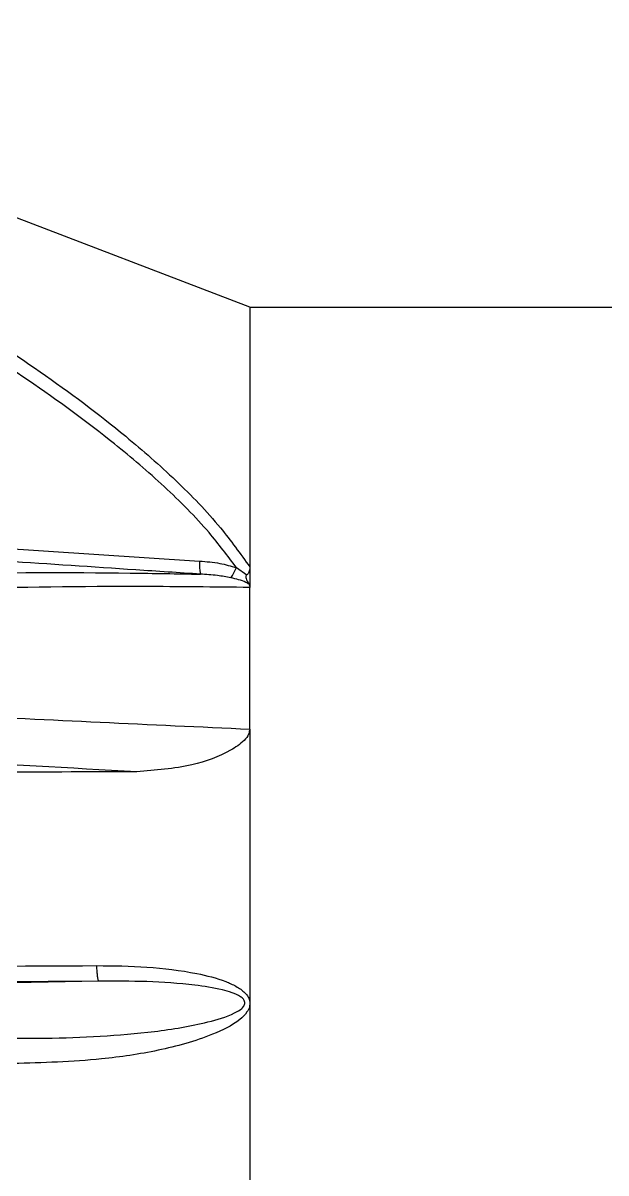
# Model space of a CAD drawing. Extents: x 8 to 113, y 1 to 87.
# Drawn here: x 70.107 to 71.722, y 36.967 to 40.155 of the extents above; entities that cross this region are included whole.
import ezdxf

# ---------------------------------------------------------------- set-up
doc = ezdxf.new("R2010")
doc.units = 0
doc.header["$MEASUREMENT"] = 0
doc.layers.add('OBJECT', color=7, linetype='CONTINUOUS')

msp = doc.modelspace()

# ---------------------------------------------------------------- linework, layer by layer
at = {"layer": 'OBJECT'}
for p, q in [((70.7354, 39.3671), (69.1612, 39.9711)), ((70.7354, 39.3671), (70.7354, 38.647)), ((70.7354, 39.3671), (73.3074, 39.3671)), ((70.6984, 38.6451), (70.7274, 38.6252)), ((70.7354, 38.647), (70.7354, 38.5902)), ((70.7354, 38.1976), (70.7354, 38.5902)), ((70.7354, 38.1976), (70.7354, 37.4409)), ((70.3173, 37.4989), (68.3481, 37.4599)), ((70.3173, 37.4989), (68.4453, 37.4889)), ((70.7354, 37.4409), (70.7354, 37.4335)), ((70.7354, 37.4335), (70.7354, 36.838))]:
    msp.add_line(p, q, dxfattribs=at)
at = {"layer": 'OBJECT', "flags": 128}
msp.add_lwpolyline([(68.4687, 38.8039), (69.7446, 38.7198), (70.5965, 38.6635)], dxfattribs=at)
at = {"layer": 'OBJECT'}
for centre, radius, start, end in [((70.719, 38.6525), 0.123, 174.8577, 191.9565), ((70.5585, 38.7038), 0.1518, 325.1165, 337.2382)]:
    msp.add_arc(centre, radius, start, end, dxfattribs=at)
for points, knots in [([(68.3579, 40.1546), (68.5032, 40.0869), (68.794, 39.9514), (69.2227, 39.7376), (69.5921, 39.5379), (69.9034, 39.3552), (70.1568, 39.1906), (70.3663, 39.034), (70.5321, 38.8884), (70.6489, 38.7678), (70.7092, 38.6836), (70.7354, 38.647)], [0, 0, 0, 0, 0.165243, 0.3305, 0.495665, 0.602019, 0.708404, 0.814573, 0.881575, 0.948512, 1, 1, 1, 1]), ([(70.6984, 38.6451), (70.6738, 38.6778), (70.6145, 38.7567), (70.5001, 38.8712), (70.3339, 39.0131), (70.1242, 39.1661), (69.871, 39.3273), (69.4914, 39.5464), (68.9787, 39.8141), (68.5438, 40.0163), (68.3263, 40.1174)], [0, 0, 0, 0, 0.047039, 0.113471, 0.179969, 0.286445, 0.393127, 0.499782, 0.749839, 1, 1, 1, 1]), ([(70.5987, 38.627), (70.5389, 38.631), (70.2402, 38.6508), (69.5306, 38.698), (68.8806, 38.7413), (68.4697, 38.7686)], [0, 0, 0, 0, 0.084182, 0.420908, 1, 1, 1, 1]), ([(70.5965, 38.6635), (70.6153, 38.6619), (70.6499, 38.659), (70.6832, 38.6495), (70.6984, 38.6451)], [0, 0, 0, 0, 0.542211, 1, 1, 1, 1]), ([(68.346, 38.5289), (68.4589, 38.541), (68.8007, 38.5778), (69.3159, 38.6124), (69.8896, 38.6311), (70.2989, 38.6325), (70.5338, 38.6282), (70.5987, 38.627)], [0, 0, 0, 0, 0.149455, 0.452289, 0.682256, 0.912223, 1, 1, 1, 1]), ([(70.7354, 38.647), (70.7352, 38.6441), (70.7349, 38.6374), (70.7324, 38.6296), (70.7282, 38.626), (70.7274, 38.6252)], [0, 0, 0, 0, 0.374651, 0.874631, 1, 1, 1, 1]), ([(70.683, 38.617), (70.6705, 38.6193), (70.6422, 38.6245), (70.6143, 38.6261), (70.5987, 38.627)], [0, 0, 0, 0, 0.442277, 1, 1, 1, 1]), ([(70.7333, 38.5992), (70.7305, 38.6009), (70.7149, 38.6099), (70.6973, 38.6138), (70.683, 38.617)], [0, 0, 0, 0, 0.179137, 1, 1, 1, 1]), ([(70.7274, 38.6252), (70.7266, 38.6245), (70.7249, 38.623), (70.724, 38.6195), (70.7257, 38.6114), (70.73, 38.6046), (70.7333, 38.5992)], [0, 0, 0, 0, 0.1076604, 0.2152748, 0.3877884, 1, 1, 1, 1]), ([(70.7333, 38.5992), (70.7338, 38.598), (70.7351, 38.595), (70.7353, 38.592), (70.7354, 38.5902)], [0, 0, 0, 0, 0.410444, 1, 1, 1, 1]), ([(70.7354, 38.5902), (70.6372, 38.5913), (70.37, 38.5944), (69.9277, 38.5887), (69.3555, 38.5653), (68.8478, 38.5273), (68.5133, 38.4893), (68.4071, 38.4772)], [0, 0, 0, 0, 0.128868, 0.35066, 0.572454, 0.864185, 1, 1, 1, 1]), ([(68.5232, 38.3273), (68.6285, 38.3193), (68.9125, 38.2978), (69.3737, 38.2675), (70.0079, 38.2308), (70.4594, 38.2102), (70.7354, 38.1976)], [0, 0, 0, 0, 0.141609, 0.381809, 0.622074, 1, 1, 1, 1]), ([(70.4221, 38.0794), (70.2364, 38.0895), (69.8745, 38.1092), (69.3321, 38.1432), (68.8628, 38.1759), (68.5708, 38.1991), (68.4576, 38.2081)], [0, 0, 0, 0, 0.285843, 0.557027, 0.828259, 1, 1, 1, 1]), ([(70.7354, 38.1976), (70.7346, 38.1929), (70.7327, 38.1813), (70.715, 38.1598), (70.6654, 38.1262), (70.5649, 38.0904), (70.4738, 38.0834), (70.4221, 38.0794)], [0, 0, 0, 0, 0.045593, 0.113299, 0.251185, 0.574906, 1, 1, 1, 1]), ([(70.4221, 38.0794), (70.1458, 38.0785), (69.4887, 38.0763), (68.8314, 38.074), (68.4506, 38.0727)], [0, 0, 0, 0, 0.420546, 1, 1, 1, 1]), ([(68.4506, 37.5335), (68.4904, 37.5337), (68.6894, 37.5346), (69.3097, 37.5375), (69.8902, 37.5401), (70.3116, 37.5421)], [0, 0, 0, 0, 0.0641521, 0.3207626, 1, 1, 1, 1]), ([(70.3173, 37.4989), (70.3167, 37.4997), (70.3155, 37.5015), (70.3138, 37.5111), (70.3124, 37.5247), (70.3118, 37.5363), (70.3116, 37.5421)], [0, 0, 0, 0, 0.250003, 0.5, 0.750001, 1, 1, 1, 1]), ([(70.3116, 37.5421), (70.358, 37.5416), (70.4506, 37.5407), (70.5705, 37.5259), (70.6531, 37.5054), (70.6974, 37.4856), (70.7189, 37.471), (70.7316, 37.4552), (70.7348, 37.4457), (70.7354, 37.4409), (70.7354, 37.4409)], [0, 0, 0, 0, 0.307451, 0.614313, 0.797967, 0.866182, 0.934528, 0.96717, 0.999915, 1, 1, 1, 1]), ([(70.0856, 37.3408), (70.0856, 37.3408), (70.1109, 37.3408), (70.194, 37.3403), (70.32, 37.3457), (70.472, 37.3574), (70.5965, 37.3785), (70.6779, 37.4015), (70.7107, 37.4202), (70.7197, 37.4302), (70.7217, 37.4365), (70.7217, 37.4409), (70.7204, 37.445), (70.7166, 37.4506), (70.7057, 37.4593), (70.6857, 37.4676), (70.6435, 37.4795), (70.5644, 37.4912), (70.4497, 37.4994), (70.3622, 37.4989), (70.3173, 37.4989), (70.3173, 37.4989)], [0, 0, 0, 0, 0.000001, 0.077147, 0.219467, 0.360055, 0.500392, 0.573932, 0.596113, 0.607061, 0.611645, 0.614585, 0.619297, 0.623233, 0.633069, 0.656658, 0.682047, 0.753517, 0.876704, 0.999998, 1, 1, 1, 1]), ([(70.7354, 37.4335), (70.7351, 37.4318), (70.734, 37.4246), (70.7262, 37.4095), (70.6947, 37.3789), (70.6113, 37.34), (70.4821, 37.3042), (70.2965, 37.2769), (70.1617, 37.273), (70.0799, 37.2706)], [0, 0, 0, 0, 0.007818, 0.031625, 0.073281, 0.19757, 0.423277, 0.649857, 1, 1, 1, 1])]:
    msp.add_open_spline(points, degree=3, knots=knots, dxfattribs=at)

doc.saveas('drawing.dxf')
